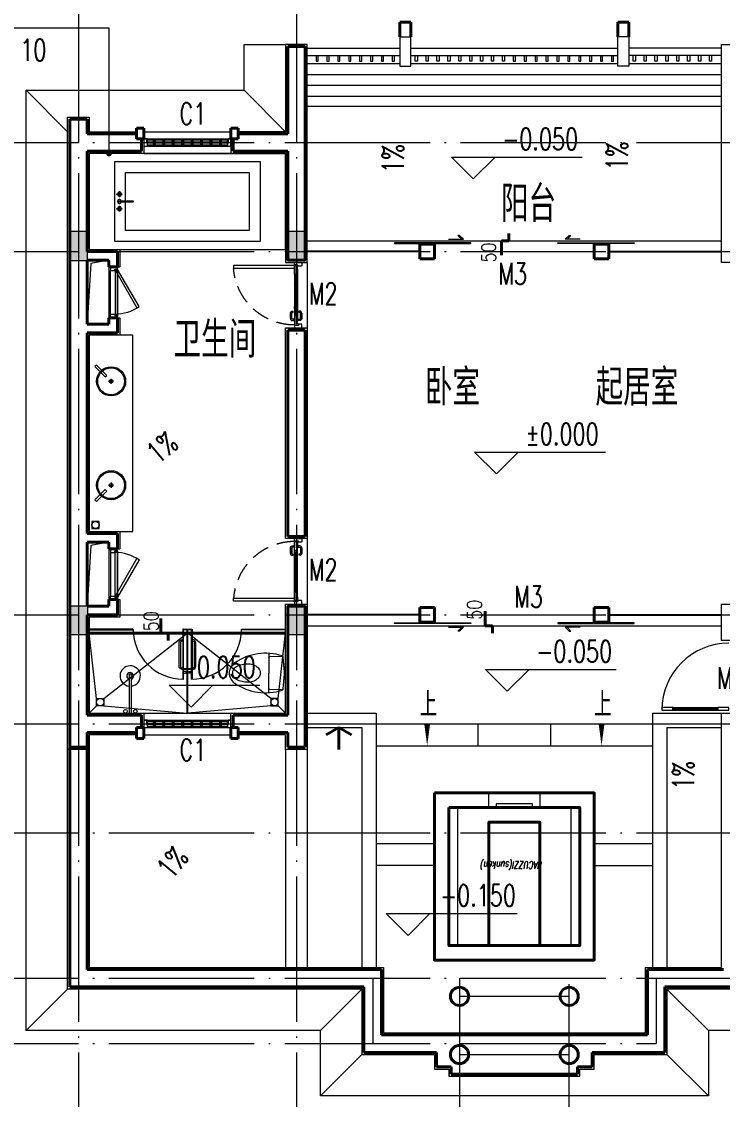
# Model space of a CAD drawing. Extents: x 577108 to 1042908, y 41950 to 81950.
# Drawn here: x 584276 to 593922, y 55958 to 70792 of the extents above; entities that cross this region are included whole.
import ezdxf
from ezdxf.enums import TextEntityAlignment as Align

# ---------------------------------------------------------------- set-up
doc = ezdxf.new("R2010")
doc.units = 0
doc.header["$LTSCALE"] = 1000
doc.header["$MEASUREMENT"] = 0
for name, pattern in [('DOTE', [2.42, 2, -0.2, 0.02, -0.2]), ('HIDDEN', [0.375, 0.25, -0.125]), ('HIDDEN2', [0.1875, 0.125, -0.0625])]:
    doc.linetypes.add(name, pattern=pattern)
doc.layers.get('0').update_dxf_attribs({"linetype": 'CONTINUOUS', "lineweight": 13})
for name, color, linetype, lineweight in [('Chinese name', 3, 'CONTINUOUS', 5), ('COLU', 2, 'CONTINUOUS', 5), ('DIM_ELEV', 3, 'CONTINUOUS', 15), ('DIM_LEAD', 3, 'CONTINUOUS', 15), ('DIM_SYMB', 3, 'CONTINUOUS', 15), ('DOTE', 1, 'DOTE', 0), ('fix', 6, 'CONTINUOUS', 15), ('hatch', 8, 'CONTINUOUS', 5), ('L2', 9, 'CONTINUOUS', 15), ('LM-S', 8, 'CONTINUOUS', 5), ('PM-fs', 8, 'CONTINUOUS', 0), ('PM-L', 7, 'CONTINUOUS', 15), ('PM-S', 8, 'CONTINUOUS', 5), ('PUB_TEXT', 7, 'CONTINUOUS', 20), ('STAIR', 6, 'CONTINUOUS', 15), ('TX', 7, 'CONTINUOUS', 5), ('wall', 2, 'CONTINUOUS', 40), ('WINDOW', 5, 'CONTINUOUS', 15), ('WINDOW_TEXT', 7, 'CONTINUOUS', 18), ('xr-Presidential plan$0$WALL', 3, 'CONTINUOUS', 5), ('洁具', 8, 'CONTINUOUS', 5), ('粉刷', 4, 'CONTINUOUS', 5)]:
    doc.layers.add(name, color=color, linetype=linetype, lineweight=lineweight)
doc.styles.add('_TCH_DIM', font='SIMPLEX', dxfattribs={"bigfont": 'GBCBIG'})
doc.styles.add('_TCH_WINDOW', font='SIMPLEX', dxfattribs={"bigfont": 'GBCBIG'})
doc.styles.add('HZ', font='romanc.shx', dxfattribs={"width": 0.7, "bigfont": 'hzdx.shx'})
doc.styles.add('ROMANS', font='txt.shx', dxfattribs={"height": 3, "bigfont": 'hzdx.shx'})

# ---------------------------------------------------------------- blocks, each defined once
blk = doc.blocks.new('WC1')
for p in [(0.209, 0.285), (0.209, -0.256)]:
    blk.add_line(p, (0.209, 0.015))
for points in [[(0.209, 0.229, 0.40761), (0.194, 0.244), (0.03, 0.248, 0.399254), (0.015, 0.234), (0, 0.03, 0.036986), (0, 0), (0.015, -0.204, 0.399254), (0.03, -0.218), (0.194, -0.214, 0.40761), (0.209, -0.199)], [(0.026, 0.251, -0.231311), (0.674, 0.157, -0.005869), (0.682, 0.153, -0.10788), (0.737, 0.086, -0.127721), (0.755, 0.015, -0.127721), (0.737, -0.056, -0.10788), (0.682, -0.123, -0.005869), (0.674, -0.127, -0.231311), (0.026, -0.222)]]:
    blk.add_lwpolyline(points, format="xyb")
blk.add_lwpolyline([(0.498, 0.142, 0.074853), (0.43, 0.132, 0.085369), (0.377, 0.105, 0.106187), (0.339, 0.061, 0.127721), (0.327, 0.015, 0.127721), (0.339, -0.032, 0.106187), (0.377, -0.075, 0.085369), (0.43, -0.102, 0.074853), (0.498, -0.112, 0.062958), (0.578, -0.102, 0.062679), (0.655, -0.075, 0.106187), (0.693, -0.032, 0.127721), (0.705, 0.015, 0.127721), (0.693, 0.061, 0.106187), (0.655, 0.105, 0.062679), (0.578, 0.132, 0.062958)], format="xyb", close=True)
for centre, start, end in [((0.03, 0.237), 107.2892, 175.7636), ((0.03, -0.207), 184.2364, 252.7108)]:
    blk.add_arc(centre, 0.015, start, end)
blk = doc.blocks.new('M2')
at = {"layer": 'WINDOW'}
for p, q in [((0, 805), (15, 845)), ((0, 845), (15, 805)), ((-43, 688), (-43, 670)), ((-25, 165), (-25, 735)), ((-25, 605), (-10, 635)), ((-25, 635), (-10, 605)), ((-7, 730), (-10, 705)), ((-7, 730), (-4, 730)), ((-4, 730), (-4, 735)), ((33, 688), (33, 670)), ((-25, 295), (-10, 265)), ((-25, 265), (-10, 295)), ((-7, 170), (-10, 195)), ((-7, 170), (-4, 170)), ((-4, 170), (-4, 165)), ((0, 190), (0, 80)), ((0, 40), (-25, 40)), ((0, 55), (15, 95)), ((0, 95), (15, 55))]:
    blk.add_line(p, q, dxfattribs=at)
for points in [[(70, 850), (30, 850), (30, 865), (-25, 865), (-25, 895), (-20, 895), (-20, 900), (70, 900), (70, 895), (75, 895), (75, 855), (70, 855), (70, 850)], [(-25, 735), (-25, 860), (10, 860), (10, 845), (0, 845), (0, 735), (-25, 735)], [(15, 240), (15, 805), (0, 805), (0, 240)], [(55, 773), (55, 696)], [(-57, 688), (-43, 688)], [(-57, 670), (-43, 670)], [(-10, 604), (-10, 705)], [(-10, 195), (-10, 604)], [(-4, 730), (-4, 586)], [(0, 735), (0, 563)], [(47, 688), (33, 688)], [(47, 670), (33, 670)], [(-4, 563), (-4, 170)], [(-10, 195), (-10, 240)], [(0, 240), (0, 95), (15, 95), (15, 240)], [(0, 40), (0, 42), (-30, 42)], [(0, 35), (0, 32), (-30, 32)], [(75, 0), (75, 0), (75, 45), (70, 45), (70, 50), (20, 50), (20, 35), (-25, 35), (-25, 5), (-20, 5), (-20, 0), (75, 0)]]:
    blk.add_lwpolyline(points, dxfattribs=at)
for points in [[(-83, 696), (-83, 773, -0.414214), (-57, 799), (-43, 799)], [(-83, 773), (-83, 696, 0.414214), (-57, 670), (-43, 670)], [(-58, 799), (-58, 799), (-33, 799), (-33, 781), (-57, 781, 0.414214), (-65, 773), (-65, 696, 0.414214), (-57, 688), (-43, 688), (-43, 688)], [(48, 799), (48, 799), (23, 799), (23, 781), (47, 781, -0.414214), (55, 773), (55, 696, -0.414214), (47, 688), (33, 688), (33, 688)], [(73, 696), (73, 773, 0.414214), (47, 799), (33, 799)], [(73, 773), (73, 696, -0.414214), (47, 670), (33, 670)]]:
    blk.add_lwpolyline(points, format="xyb", dxfattribs=at)
for points in [[(-25, 805), (-25, 775), (-27, 775, -0.414214), (-32, 780), (-32, 800, -0.414214), (-27, 805)], [(15, 805), (15, 775), (18, 775, 0.414214), (23, 780), (23, 800, 0.414214), (18, 805)]]:
    blk.add_lwpolyline(points, format="xyb", close=True, dxfattribs=at)
for points in [[(15, 845), (15, 805), (0, 805), (0, 845)], [(-25, 635), (-25, 605), (-10, 605), (-10, 635)], [(-25, 265), (-25, 295), (-10, 295), (-10, 265)], [(-25, 40), (-25, 165), (0, 165), (0, 40)], [(0, 40), (0, 80), (0, 80), (0, 165), (-25, 165), (-25, 40)], [(15, 95), (15, 55), (0, 55), (0, 95)]]:
    blk.add_lwpolyline(points, close=True, dxfattribs=at)
at = {"layer": 'WINDOW', "linetype": 'HIDDEN2', "ltscale": 100}
blk.add_lwpolyline([(-25, 40), (-865, 40), (-865, 80), (-25, 80)], close=True, dxfattribs=at)
at = {"layer": 'WINDOW'}
blk.add_circle((-30, 37), 5, dxfattribs=at)
at = {"layer": 'WINDOW', "linetype": 'HIDDEN'}
blk.add_arc((-23, 16), 844, 90.1233, 175.5272, dxfattribs=at)

msp = doc.modelspace()

# ---------------------------------------------------------------- hatches: boundary and pattern name
at = {"layer": 'hatch'}
for points in [[(584933.4301, 67501.3111), (585183.4301, 67501.3111), (585183.4301, 67901.3111), (584933.4301, 67901.3111)], [(587933.4301, 67501.3111), (588183.4301, 67501.3111), (588183.4301, 67901.3111), (587933.4301, 67901.3111)], [(584933.4301, 62751.3111), (585183.4301, 62751.3111), (585183.4301, 62351.3111), (584933.4301, 62351.3111)], [(587933.4301, 62751.3111), (588183.4301, 62751.3111), (588183.4301, 62351.3111), (587933.4301, 62351.3111)]]:
    msp.add_hatch(color=256, dxfattribs=at).paths.add_polyline_path(points)

# ---------------------------------------------------------------- linework, layer by layer
for p, q in [((585478.4301, 67416.3111), (585478.4301, 66716.3111)), ((585478.4301, 63536.3111), (585478.4301, 62836.3111)), ((588208.4301, 62476.3111), (593908.4301, 62476.3111)), ((588208.4301, 61276.3111), (589158.4301, 61276.3111)), ((589158.4301, 61276.3111), (589158.4301, 57776.3111)), ((592958.4301, 61276.3111), (593908.4301, 61276.3111)), ((592958.4301, 61276.3111), (592958.4301, 57776.3111)), ((588208.4301, 61076.3111), (588958.4301, 61076.3111)), ((588958.4301, 61076.3111), (588958.4301, 57776.3111)), ((593158.4301, 61076.3111), (593158.4301, 57776.3111)), ((593158.4301, 61076.3111), (593908.4301, 61076.3111)), ((587908.4301, 60776.3111), (587908.4301, 57776.3111)), ((588208.4301, 60776.3111), (588208.4301, 57776.3111))]:
    msp.add_line(p, q)
for points in [[(588208.4301, 69626.3111), (593908.4301, 69626.3111)], [(585478.4301, 67506.3111), (585230.9165, 67460.955), (585178.4301, 66626.3111)], [(585478.4301, 63626.3111), (585230.9165, 63580.955), (585178.4301, 62746.3111)]]:
    msp.add_lwpolyline(points)
at = {"layer": 'Chinese name', "color": 1}
for p, q in [((590278.4301, 58076.3111), (590278.4301, 59976.3111)), ((590278.4301, 58076.3111), (590278.4301, 59976.3111)), ((591838.4301, 58076.3111), (591838.4301, 59976.3111)), ((591838.4301, 58076.3111), (591838.4301, 59976.3111))]:
    msp.add_line(p, q, dxfattribs=at)
at = {"layer": 'COLU'}
for points in [[(584933.4301, 67501.3111), (585183.4301, 67501.3111), (585183.4301, 67901.3111), (584933.4301, 67901.3111)], [(587933.4301, 67501.3111), (588183.4301, 67501.3111), (588183.4301, 67901.3111), (587933.4301, 67901.3111)], [(584933.4301, 62751.3111), (585183.4301, 62751.3111), (585183.4301, 62351.3111), (584933.4301, 62351.3111)], [(587933.4301, 62751.3111), (588183.4301, 62751.3111), (588183.4301, 62351.3111), (587933.4301, 62351.3111)]]:
    msp.add_lwpolyline(points, close=True, dxfattribs=at)
at = {"layer": 'DIM_ELEV'}
for p, q in [((590492.2535, 68625.3435), (590192.2535, 68925.3435)), ((590192.2535, 68925.3435), (591992.2535, 68925.3435)), ((590492.2535, 68625.3435), (590792.2535, 68925.3435)), ((590810.9073, 64565.6934), (590510.9073, 64865.6934)), ((590510.9073, 64865.6934), (592310.9073, 64865.6934)), ((590810.9073, 64565.6934), (591110.9073, 64865.6934)), ((590960.7227, 61575.036), (590660.7227, 61875.036)), ((590660.7227, 61875.036), (592460.7227, 61875.036)), ((590960.7227, 61575.036), (591260.7227, 61875.036)), ((586609.1645, 61357.9266), (586309.1645, 61657.9266)), ((586309.1645, 61657.9266), (587555.1125, 61657.9266)), ((586609.1645, 61357.9266), (586909.1645, 61657.9266)), ((589596.1005, 58216.6883), (589296.1005, 58516.6883)), ((589296.1005, 58516.6883), (591096.1005, 58516.6883)), ((589596.1005, 58216.6883), (589896.1005, 58516.6883))]:
    msp.add_line(p, q, dxfattribs=at)
at = {"layer": 'DIM_LEAD'}
for p, q in [((585479.9349, 70702.3944), (583520.017, 70702.3944)), ((585479.9349, 68976.3111), (585479.9349, 70702.3944))]:
    msp.add_line(p, q, dxfattribs=at)
at = {"layer": 'DIM_LEAD', "const_width": 40}
msp.add_lwpolyline([(585479.9349, 68956.3111, 1), (585479.9349, 68996.3111, 1)], format="xyb", close=True, dxfattribs=at)
at = {"layer": 'DIM_SYMB'}
for points in [[(592721.4302, 68445.0149, 0, 0, 0), (592721.4302, 69084.9757, 80, 0, 0), (592721.4302, 69384.9757, 0, 0, 0)], [(589637.4632, 68382.8408, 0, 0, 0), (589637.4632, 69069.9061, 80, 0, 0), (589637.4632, 69369.9061, 0, 0, 0)], [(586765.7661, 65072.0625, 0, 0, 0), (586162.0944, 64567.3141, 80, 0, 0), (585931.9449, 64374.8791, 0, 0, 0)], [(589858.4301, 61126.3111, 0, 0, 0), (589858.4301, 61126.3111, 80, 0, 0), (589858.4301, 60826.3111, 0, 0, 0)], [(592258.4301, 61126.3111, 0, 0, 0), (592258.4301, 61126.3111, 80, 0, 0), (592258.4301, 60826.3111, 0, 0, 0)], [(593633.2779, 60800.5839, 0, 0, 0), (593633.2779, 60277.5341, 80, 0, 0), (593633.2779, 59977.5341, 0, 0, 0)], [(586847.9507, 59428.5334, 0, 0, 0), (586397.7535, 58881.5259, 80, 0, 0), (586207.1119, 58649.8888, 0, 0, 0)]]:
    msp.add_lwpolyline(points, format="xyseb", dxfattribs=at)
at = {"layer": 'DOTE'}
for p, q in [((585058.4301, 71126.3111), (585058.4301, 53126.3111)), ((588058.4301, 71126.3111), (588058.4301, 53126.3111)), ((583058.4301, 69126.3111), (620558.4301, 69126.3111)), ((583058.4301, 67626.3111), (620558.4301, 67626.3111)), ((583058.4301, 62626.3111), (620558.4301, 62626.3111)), ((583058.4301, 61126.3111), (620558.4301, 61126.3111)), ((583058.4301, 59626.3111), (620558.4301, 59626.3111)), ((583058.4301, 57626.3111), (594058.4301, 57626.3111)), ((589108.4301, 57626.3111), (589108.4301, 56726.3111)), ((590303.4301, 57626.3111), (590303.4301, 53126.3111)), ((591813.4301, 53126.3111), (591813.4301, 57626.3111)), ((593008.4301, 57626.3111), (593008.4301, 56726.3111)), ((591813.4301, 57376.3111), (590303.4301, 57376.3111)), ((583058.4301, 56726.3111), (593008.4301, 56726.3111)), ((590303.4301, 56576.3111), (591813.4301, 56576.3111))]:
    msp.add_line(p, q, dxfattribs=at)
at = {"layer": 'fix'}
for p, q in [((585508.4301, 65806.3111), (585508.4301, 65876.3111)), ((585473.4301, 65841.3111), (585543.4301, 65841.3111)), ((585473.4301, 64411.3111), (585543.4301, 64411.3111)), ((585508.4301, 64446.3111), (585508.4301, 64376.3111)), ((585808.4301, 62426.3111), (585208.4301, 62426.3111)), ((585308.4301, 61476.3111), (585208.4301, 62376.3111)), ((585408.4301, 61476.3111), (586553.4301, 62376.3111)), ((586498.4301, 62431.3111), (586498.4301, 61741.3111)), ((586608.4301, 62426.3111), (586508.4301, 62426.3111)), ((586553.4301, 61276.3111), (586553.4301, 62421.3111)), ((586558.4301, 61276.3111), (586558.4301, 62421.3111)), ((586563.4301, 61276.3111), (586563.4301, 62421.3111)), ((587708.4301, 61476.3111), (586563.4301, 62376.3111)), ((586618.4301, 62431.3111), (586618.4301, 61741.3111)), ((587308.4301, 62426.3111), (587908.4301, 62426.3111)), ((587808.4301, 61476.3111), (587908.4301, 62376.3111)), ((585788.4301, 61811.0665), (585758.4301, 61811.0665)), ((585758.4301, 61811.0665), (585758.4301, 61276.3111)), ((585788.4301, 61276.3111), (585788.4301, 61811.0665)), ((585308.4301, 61376.3111), (585208.4301, 61276.3111)), ((585408.4301, 61376.3111), (586553.4301, 61276.3111)), ((587708.4301, 61376.3111), (586563.4301, 61276.3111)), ((587808.4301, 61376.3111), (587908.4301, 61276.3111))]:
    msp.add_line(p, q, dxfattribs=at)
for points in [[(585208.4301, 67656.3111), (587908.4301, 67656.3111), (587908.4301, 68976.3111), (585208.4301, 68976.3111)], [(585558.4301, 68866.3111), (587558.4301, 68866.3111), (587558.4301, 67766.3111), (585558.4301, 67766.3111)], [(585708.4301, 68716.3111), (587408.4301, 68716.3111), (587408.4301, 67916.3111), (585708.4301, 67916.3111)], [(585618.2449, 68451.126), (585628.2449, 68451.126), (585628.2449, 68421.126), (585658.2449, 68421.126), (585658.2449, 68411.126), (585628.2449, 68411.126), (585628.2449, 68381.126), (585618.2449, 68381.126), (585618.2449, 68411.126), (585588.2449, 68411.126), (585588.2449, 68421.126), (585618.2449, 68421.126)], [(585618.2449, 68251.126), (585628.2449, 68251.126), (585628.2449, 68221.126), (585658.2449, 68221.126), (585658.2449, 68211.126), (585628.2449, 68211.126), (585628.2449, 68181.126), (585618.2449, 68181.126), (585618.2449, 68211.126), (585588.2449, 68211.126), (585588.2449, 68221.126), (585618.2449, 68221.126)], [(585285.6914, 66042.8366), (585427.1128, 65901.4152), (585448.326, 65922.6284), (585306.9046, 66064.0498)], [(585285.6914, 64209.7857), (585427.1128, 64351.2071), (585448.326, 64329.9939), (585306.9046, 64188.5725)], [(585243.3339, 63913.2396), (585243.3339, 63813.2396), (585343.3339, 63813.2396), (585343.3339, 63913.2396)], [(585208.4301, 62421.3111), (585808.4301, 62421.3111), (585808.4301, 62431.3111), (585208.4301, 62431.3111)], [(586503.4301, 62431.3111), (586493.4301, 62431.3111), (586493.4301, 61741.3111), (586503.4301, 61741.3111)], [(586508.4301, 62431.3111), (586608.4301, 62431.3111), (586608.4301, 62421.3111), (586508.4301, 62421.3111)], [(586613.4301, 62431.3111), (586623.4301, 62431.3111), (586623.4301, 61741.3111), (586613.4301, 61741.3111)], [(585308.4301, 61376.3111), (585308.4301, 61476.3111), (585408.4301, 61476.3111), (585408.4301, 61376.3111)], [(587808.4301, 61376.3111), (587808.4301, 61476.3111), (587708.4301, 61476.3111), (587708.4301, 61376.3111)]]:
    msp.add_lwpolyline(points, close=True, dxfattribs=at)
for points in [[(585623.4301, 68326.3111), (585803.4301, 68326.3111, -0.4142135624), (585813.4301, 68316.3111), (585813.4301, 68316.3111, -0.4142135624), (585803.4301, 68306.3111), (585623.4301, 68306.3111, -0.4142135624), (585613.4301, 68316.3111), (585613.4301, 68316.3111, -0.4142135624)], [(586493.4301, 62266.3111), (586488.4301, 62266.3111, 0.4142135624), (586463.4301, 62241.3111), (586463.4301, 61921.3111, 0.4142135624), (586488.4301, 61896.3111), (586493.4301, 61896.3111), (586493.4301, 61876.3111), (586488.4301, 61876.3111, -0.4142135624), (586443.4301, 61921.3111), (586443.4301, 62241.3111, -0.4142135624), (586488.4301, 62286.3111), (586493.4301, 62286.3111)], [(586623.4301, 62266.3111), (586628.4301, 62266.3111, -0.4142135624), (586653.4301, 62241.3111), (586653.4301, 61921.3111, -0.4142135624), (586628.4301, 61896.3111), (586623.4301, 61896.3111), (586623.4301, 61876.3111), (586628.4301, 61876.3111, 0.4142135624), (586673.4301, 61921.3111), (586673.4301, 62241.3111, 0.4142135624), (586628.4301, 62286.3111), (586623.4301, 62286.3111)]]:
    msp.add_lwpolyline(points, format="xyb", close=True, dxfattribs=at)
for points in [[(585208.4301, 63776.3111), (585808.4301, 63776.3111), (585808.4301, 66476.3111), (585208.4301, 66476.3111)], [(587908.4301, 62421.3111), (587308.4301, 62421.3111), (587308.4301, 62431.3111), (587908.4301, 62431.3111)]]:
    msp.add_lwpolyline(points, dxfattribs=at)
for points in [[(586503.4301, 61826.3111), (586533.4301, 61826.3111, 1), (586533.4301, 61846.3111), (586503.4301, 61846.3111)], [(586613.4301, 61826.3111), (586583.4301, 61826.3111, -1), (586583.4301, 61846.3111), (586613.4301, 61846.3111)]]:
    msp.add_lwpolyline(points, format="xyb", dxfattribs=at)
for centre, radius in [((585508.4301, 65841.3111), 200), ((585508.4301, 65841.3111), 185), ((585508.4301, 65841.3111), 25), ((585508.4301, 64411.3111), 200), ((585508.4301, 64411.3111), 185), ((585508.4301, 64411.3111), 25), ((585293.3339, 63863.2396), 50), ((585358.4301, 61426.3111), 50), ((587758.4301, 61426.3111), 50), ((585704.8607, 61301.3111), 25), ((585841.9994, 61301.3111), 25)]:
    msp.add_circle(centre, radius, dxfattribs=at)
for centre, radius, start, end in [((585623.4301, 68416.3111), 27.5, 100.86819964, 169.91633967), ((585623.4301, 68416.3111), 27.5, 190.86819964, 259.13180036), ((585623.4301, 68416.3111), 12.5, 114.50740812, 157.34451928), ((585623.4301, 68416.3111), 12.5, 204.50740812, 245.49259188), ((585623.4301, 68416.3111), 27.5, 10.08366033, 79.91633966), ((585623.4301, 68416.3111), 12.5, 22.65548072, 67.34451928), ((585623.4301, 68416.3111), 27.5, 280.08366034, 349.13180036), ((585623.4301, 68416.3111), 12.5, 292.65548072, 335.49259188), ((585623.4301, 68316.3111), 27.5, 21.32368626, 338.67631374), ((585623.4301, 68216.3111), 27.5, 100.86819964, 169.91633967), ((585623.4301, 68216.3111), 27.5, 10.08366033, 79.91633966), ((585623.4301, 68216.3111), 27.5, 190.86819964, 259.13180036), ((585623.4301, 68216.3111), 12.5, 114.50740812, 157.34451928), ((585623.4301, 68216.3111), 12.5, 204.50740812, 245.49259188), ((585623.4301, 68216.3111), 12.5, 22.65548072, 67.34451928), ((585623.4301, 68216.3111), 27.5, 280.08366034, 349.13180036), ((585623.4301, 68216.3111), 12.5, 292.65548072, 335.49259188), ((586498.4301, 62426.3111), 685, 180, 270), ((586618.4301, 62426.3111), 685, 270, 0), ((585771.4147, 61786.0665), 140, 276.98090599, 264.67833171), ((585771.0696, 61786.2325), 45.6957, 292.32842415, 253.94247119)]:
    msp.add_arc(centre, radius, start, end, dxfattribs=at)
at = {"layer": 'L2'}
for points in [[(589958.4301, 60176.3111), (589958.4301, 57876.3111), (592158.4301, 57876.3111), (592158.4301, 60176.3111), (589958.4301, 60176.3111)], [(591408.4301, 60176.3111), (591408.4301, 59976.3111), (590708.4301, 59976.3111), (590708.4301, 60176.3111)], [(591308.4301, 59976.3111), (591308.4301, 60026.3111), (590808.4301, 60026.3111), (590808.4301, 59976.3111)]]:
    msp.add_lwpolyline(points, dxfattribs=at)
msp.add_lwpolyline([(590158.4301, 59976.3111), (590158.4301, 58076.3111), (591958.4301, 58076.3111), (591958.4301, 59976.3111)], close=True, dxfattribs=at)
at = {"layer": 'LM-S'}
for p, q in [((588208.4301, 67476.3111), (588208.4301, 66576.3111)), ((588208.4301, 63676.3111), (588208.4301, 62776.3111))]:
    msp.add_line(p, q, dxfattribs=at)
at = {"layer": 'PM-fs'}
for p, q in [((588208.4301, 70476.3111), (587908.4301, 70476.3111)), ((587908.4301, 70476.3111), (587908.4301, 69276.3111)), ((588208.4301, 67476.3111), (588208.4301, 70476.3111)), ((593908.4301, 67476.3111), (593908.4301, 70476.3111)), ((593908.4301, 70476.3111), (594208.4301, 70476.3111)), ((584908.4301, 60776.3111), (584908.4301, 69476.3111)), ((584908.4301, 69476.3111), (585208.4301, 69476.3111)), ((585208.4301, 69476.3111), (585208.4301, 69276.3111)), ((585208.4301, 69276.3111), (585858.4301, 69276.3111)), ((587908.4301, 69276.3111), (587258.4301, 69276.3111)), ((585958.4301, 69176.3111), (585958.4301, 68976.3111)), ((587158.4301, 69176.3111), (587158.4301, 68976.3111)), ((585958.4301, 68976.3111), (585208.4301, 68976.3111)), ((585208.4301, 68976.3111), (585208.4301, 67656.3111)), ((587158.4301, 68976.3111), (587908.4301, 68976.3111)), ((587908.4301, 68976.3111), (587908.4301, 67476.3111)), ((585208.4301, 67656.3111), (585628.4301, 67656.3111)), ((585628.4301, 67656.3111), (585628.4301, 67416.3111)), ((585598.4301, 67416.3111), (585628.4301, 67416.3111)), ((587908.4301, 67476.3111), (588208.4301, 67476.3111)), ((595158.4301, 67476.3111), (593908.4301, 67476.3111)), ((585598.4301, 66716.3111), (585628.4301, 66716.3111)), ((585628.4301, 66716.3111), (585628.4301, 66476.3111)), ((585628.4301, 66476.3111), (585208.4301, 66476.3111)), ((585208.4301, 66476.3111), (585208.4301, 63776.3111)), ((585208.4301, 63776.3111), (585628.4301, 63776.3111)), ((585628.4301, 63776.3111), (585628.4301, 63536.3111)), ((585598.4301, 63536.3111), (585628.4301, 63536.3111)), ((585598.4301, 62836.3111), (585628.4301, 62836.3111)), ((585628.4301, 62836.3111), (585628.4301, 62596.3111)), ((587908.4301, 61276.3111), (587908.4301, 62776.3111)), ((587908.4301, 62776.3111), (588208.4301, 62776.3111)), ((588208.4301, 62776.3111), (588208.4301, 60776.3111)), ((593908.4301, 62276.3111), (593908.4301, 62776.3111)), ((593908.4301, 62776.3111), (595158.4301, 62776.3111)), ((585628.4301, 62596.3111), (585208.4301, 62596.3111)), ((585208.4301, 62596.3111), (585208.4301, 61276.3111)), ((594208.4301, 62276.3111), (593908.4301, 62276.3111)), ((585208.4301, 61276.3111), (585958.4301, 61276.3111)), ((585958.4301, 61276.3111), (585958.4301, 61076.3111)), ((587158.4301, 61076.3111), (587158.4301, 61276.3111)), ((587158.4301, 61276.3111), (587908.4301, 61276.3111)), ((593908.4301, 57776.3111), (593908.4301, 61276.3111)), ((593908.4301, 61276.3111), (594208.4301, 61276.3111)), ((585858.4301, 60976.3111), (585208.4301, 60976.3111)), ((585208.4301, 60976.3111), (585208.4301, 60776.3111)), ((587908.4301, 60976.3111), (587258.4301, 60976.3111)), ((587908.4301, 60776.3111), (587908.4301, 60976.3111)), ((584908.4301, 57476.3111), (584908.4301, 60776.3111)), ((585208.4301, 60776.3111), (584908.4301, 60776.3111)), ((585208.4301, 60776.3111), (585208.4301, 57776.3111)), ((588208.4301, 60776.3111), (587908.4301, 60776.3111)), ((585208.4301, 57776.3111), (589258.4301, 57776.3111)), ((589258.4301, 57776.3111), (589258.4301, 56876.3111)), ((592858.4301, 57776.3111), (593908.4301, 57776.3111)), ((592858.4301, 57776.3111), (592858.4301, 56876.3111)), ((588958.4301, 57476.3111), (584908.4301, 57476.3111)), ((588958.4301, 57476.3111), (588958.4301, 56576.3111)), ((594208.4301, 57476.3111), (593158.4301, 57476.3111)), ((593158.4301, 57476.3111), (593158.4301, 56576.3111)), ((589258.4301, 56876.3111), (592858.4301, 56876.3111)), ((588958.4301, 56576.3111), (589958.4301, 56576.3111)), ((589958.4301, 56576.3111), (589958.4301, 56376.3111)), ((592158.4301, 56576.3111), (593158.4301, 56576.3111)), ((592158.4301, 56376.3111), (592158.4301, 56576.3111)), ((589958.4301, 56376.3111), (590158.4301, 56376.3111)), ((590158.4301, 56376.3111), (590158.4301, 56276.3111)), ((591958.4301, 56276.3111), (591958.4301, 56376.3111)), ((591958.4301, 56376.3111), (592158.4301, 56376.3111)), ((590158.4301, 56276.3111), (591958.4301, 56276.3111))]:
    msp.add_line(p, q, dxfattribs=at)
at = {"layer": 'PM-L'}
for p, q in [((589483.4301, 70581.3111), (589633.4301, 70581.3111)), ((592633.4301, 70581.3111), (592483.4301, 70581.3111))]:
    msp.add_line(p, q, dxfattribs=at)
for points in [[(589483.4301, 70581.3111), (589483.4301, 70176.3111), (589633.4301, 70176.3111), (589633.4301, 70581.3111)], [(592633.4301, 70581.3111), (592633.4301, 70176.3111), (592483.4301, 70176.3111), (592483.4301, 70581.3111)], [(588208.4301, 70426.3111), (589483.4301, 70426.3111)], [(588208.4301, 70326.3111), (589483.4301, 70326.3111)], [(588328.4301, 70326.3111), (588328.4301, 70246.3111), (588358.4301, 70246.3111), (588358.4301, 70326.3111)], [(588478.4301, 70326.3111), (588478.4301, 70246.3111), (588508.4301, 70246.3111), (588508.4301, 70326.3111)], [(588628.4301, 70326.3111), (588628.4301, 70246.3111), (588658.4301, 70246.3111), (588658.4301, 70326.3111)], [(588778.4301, 70326.3111), (588778.4301, 70246.3111), (588808.4301, 70246.3111), (588808.4301, 70326.3111)], [(588928.4301, 70326.3111), (588928.4301, 70246.3111), (588958.4301, 70246.3111), (588958.4301, 70326.3111)], [(589078.4301, 70326.3111), (589078.4301, 70246.3111), (589108.4301, 70246.3111), (589108.4301, 70326.3111)], [(589228.4301, 70326.3111), (589228.4301, 70246.3111), (589258.4301, 70246.3111), (589258.4301, 70326.3111)], [(589378.4301, 70326.3111), (589378.4301, 70246.3111), (589408.4301, 70246.3111), (589408.4301, 70326.3111)], [(589633.4301, 70426.3111), (592483.4301, 70426.3111)], [(589633.4301, 70326.3111), (592483.4301, 70326.3111)], [(589723.4301, 70326.3111), (589723.4301, 70246.3111), (589693.4301, 70246.3111), (589693.4301, 70326.3111)], [(589873.4301, 70326.3111), (589873.4301, 70246.3111), (589843.4301, 70246.3111), (589843.4301, 70326.3111)], [(590023.4301, 70326.3111), (590023.4301, 70246.3111), (589993.4301, 70246.3111), (589993.4301, 70326.3111)], [(590173.4301, 70326.3111), (590173.4301, 70246.3111), (590143.4301, 70246.3111), (590143.4301, 70326.3111)], [(590323.4301, 70326.3111), (590323.4301, 70246.3111), (590293.4301, 70246.3111), (590293.4301, 70326.3111)], [(590473.4301, 70326.3111), (590473.4301, 70246.3111), (590443.4301, 70246.3111), (590443.4301, 70326.3111)], [(590623.4301, 70326.3111), (590623.4301, 70246.3111), (590593.4301, 70246.3111), (590593.4301, 70326.3111)], [(590773.4301, 70326.3111), (590773.4301, 70246.3111), (590743.4301, 70246.3111), (590743.4301, 70326.3111)], [(590923.4301, 70326.3111), (590923.4301, 70246.3111), (590893.4301, 70246.3111), (590893.4301, 70326.3111)], [(591043.4301, 70326.3111), (591043.4301, 70246.3111), (591073.4301, 70246.3111), (591073.4301, 70326.3111)], [(591193.4301, 70326.3111), (591193.4301, 70246.3111), (591223.4301, 70246.3111), (591223.4301, 70326.3111)], [(591343.4301, 70326.3111), (591343.4301, 70246.3111), (591373.4301, 70246.3111), (591373.4301, 70326.3111)], [(591493.4301, 70326.3111), (591493.4301, 70246.3111), (591523.4301, 70246.3111), (591523.4301, 70326.3111)], [(591643.4301, 70326.3111), (591643.4301, 70246.3111), (591673.4301, 70246.3111), (591673.4301, 70326.3111)], [(591793.4301, 70326.3111), (591793.4301, 70246.3111), (591823.4301, 70246.3111), (591823.4301, 70326.3111)], [(591943.4301, 70326.3111), (591943.4301, 70246.3111), (591973.4301, 70246.3111), (591973.4301, 70326.3111)], [(592093.4301, 70326.3111), (592093.4301, 70246.3111), (592123.4301, 70246.3111), (592123.4301, 70326.3111)], [(592243.4301, 70326.3111), (592243.4301, 70246.3111), (592273.4301, 70246.3111), (592273.4301, 70326.3111)], [(592393.4301, 70326.3111), (592393.4301, 70246.3111), (592423.4301, 70246.3111), (592423.4301, 70326.3111)], [(593908.4301, 70426.3111), (592633.4301, 70426.3111)], [(593908.4301, 70326.3111), (592633.4301, 70326.3111)], [(592723.4301, 70326.3111), (592723.4301, 70246.3111), (592693.4301, 70246.3111), (592693.4301, 70326.3111)], [(592873.4301, 70326.3111), (592873.4301, 70246.3111), (592843.4301, 70246.3111), (592843.4301, 70326.3111)], [(593023.4301, 70326.3111), (593023.4301, 70246.3111), (592993.4301, 70246.3111), (592993.4301, 70326.3111)], [(593173.4301, 70326.3111), (593173.4301, 70246.3111), (593143.4301, 70246.3111), (593143.4301, 70326.3111)], [(593323.4301, 70326.3111), (593323.4301, 70246.3111), (593293.4301, 70246.3111), (593293.4301, 70326.3111)], [(593473.4301, 70326.3111), (593473.4301, 70246.3111), (593443.4301, 70246.3111), (593443.4301, 70326.3111)], [(593623.4301, 70326.3111), (593623.4301, 70246.3111), (593593.4301, 70246.3111), (593593.4301, 70326.3111)], [(593773.4301, 70326.3111), (593773.4301, 70246.3111), (593743.4301, 70246.3111), (593743.4301, 70326.3111)]]:
    msp.add_lwpolyline(points, dxfattribs=at)
at = {"layer": 'PM-S'}
for p, q in [((588208.4301, 70215.4611), (589483.4301, 70215.4611)), ((589633.4301, 70215.4611), (592483.4301, 70215.4611)), ((592633.4301, 70215.4611), (593908.4301, 70215.4611)), ((588208.4301, 70065.4611), (593908.4301, 70065.4611)), ((588208.4301, 69915.4611), (593908.4301, 69915.4611)), ((588208.4301, 69765.4611), (593908.4301, 69765.4611))]:
    msp.add_line(p, q, dxfattribs=at)
at = {"layer": 'STAIR'}
for p, q in [((589958.4301, 59176.3111), (589158.4301, 59176.3111)), ((592158.4301, 59176.3111), (592958.4301, 59176.3111))]:
    msp.add_line(p, q, dxfattribs=at)
for points in [[(589958.4301, 59476.3111), (589158.4301, 59476.3111)], [(592958.4301, 59476.3111), (592158.4301, 59476.3111)]]:
    msp.add_lwpolyline(points, dxfattribs=at)
at = {"layer": 'wall'}
for p, q in [((589633.4301, 70781.3111), (589483.4301, 70781.3111)), ((589483.4301, 70781.3111), (589483.4301, 70581.3111)), ((589633.4301, 70581.3111), (589633.4301, 70781.3111)), ((592483.4301, 70581.3111), (592483.4301, 70781.3111)), ((592483.4301, 70781.3111), (592633.4301, 70781.3111)), ((592633.4301, 70781.3111), (592633.4301, 70581.3111)), ((588178.4301, 70446.3111), (587938.4301, 70446.3111)), ((587938.4301, 70446.3111), (587938.4301, 69246.3111)), ((588178.4301, 67506.3111), (588178.4301, 70446.3111)), ((584938.4301, 60806.3111), (584938.4301, 69446.3111)), ((584938.4301, 69446.3111), (585178.4301, 69446.3111)), ((585178.4301, 69446.3111), (585178.4301, 69246.3111)), ((585958.4301, 69326.3111), (585858.4301, 69326.3111)), ((585858.4301, 69326.3111), (585858.4301, 69176.3111)), ((585958.4301, 69176.3111), (585958.4301, 69326.3111)), ((587158.4301, 69176.3111), (587158.4301, 69326.3111)), ((587158.4301, 69326.3111), (587258.4301, 69326.3111)), ((587258.4301, 69326.3111), (587258.4301, 69176.3111)), ((585178.4301, 69246.3111), (585858.4301, 69246.3111)), ((585858.4301, 69176.3111), (585958.4301, 69176.3111)), ((585928.4301, 69176.3111), (585928.4301, 69006.3111)), ((587258.4301, 69176.3111), (587158.4301, 69176.3111)), ((587188.4301, 69176.3111), (587188.4301, 69006.3111)), ((587938.4301, 69246.3111), (587258.4301, 69246.3111)), ((585928.4301, 69006.3111), (585178.4301, 69006.3111)), ((585178.4301, 69006.3111), (585178.4301, 67626.3111)), ((587188.4301, 69006.3111), (587938.4301, 69006.3111)), ((587938.4301, 69006.3111), (587938.4301, 67506.3111)), ((585178.4301, 67626.3111), (585598.4301, 67626.3111)), ((585178.4301, 66626.3111), (585178.4301, 67506.3111)), ((585178.4301, 67506.3111), (585478.4301, 67506.3111)), ((585478.4301, 67506.3111), (585478.4301, 67416.3111)), ((585598.4301, 67626.3111), (585598.4301, 67416.3111)), ((587938.4301, 67506.3111), (588178.4301, 67506.3111)), ((585598.4301, 67416.3111), (585478.4301, 67416.3111)), ((585478.4301, 66626.3111), (585178.4301, 66626.3111)), ((585598.4301, 66716.3111), (585478.4301, 66716.3111)), ((585478.4301, 66716.3111), (585478.4301, 66626.3111)), ((585598.4301, 66716.3111), (585598.4301, 66506.3111)), ((585598.4301, 66506.3111), (585178.4301, 66506.3111)), ((585178.4301, 66506.3111), (585178.4301, 63746.3111)), ((587938.4301, 66546.3111), (588178.4301, 66546.3111)), ((587938.4301, 63706.3111), (587938.4301, 66546.3111)), ((587938.4301, 66546.3111), (587938.4301, 66546.3111)), ((588178.4301, 66546.3111), (588178.4301, 63706.3111)), ((585178.4301, 63746.3111), (585598.4301, 63746.3111)), ((585598.4301, 63746.3111), (585598.4301, 63536.3111)), ((588178.4301, 63706.3111), (587938.4301, 63706.3111)), ((585478.4301, 63626.3111), (585178.4301, 63626.3111)), ((585178.4301, 63626.3111), (585178.4301, 62746.3111)), ((585478.4301, 63536.3111), (585478.4301, 63626.3111)), ((585598.4301, 63536.3111), (585478.4301, 63536.3111)), ((585178.4301, 62746.3111), (585478.4301, 62746.3111)), ((585598.4301, 62836.3111), (585478.4301, 62836.3111)), ((585478.4301, 62746.3111), (585478.4301, 62836.3111)), ((585598.4301, 62836.3111), (585598.4301, 62626.3111)), ((588178.4301, 62746.3111), (587938.4301, 62746.3111)), ((587938.4301, 62746.3111), (587938.4301, 61246.3111)), ((588178.4301, 60806.3111), (588178.4301, 62746.3111)), ((585598.4301, 62626.3111), (585178.4301, 62626.3111)), ((585178.4301, 62626.3111), (585178.4301, 61246.3111)), ((585178.4301, 61246.3111), (585928.4301, 61246.3111)), ((585928.4301, 61246.3111), (585928.4301, 61076.3111)), ((587938.4301, 61246.3111), (587188.4301, 61246.3111)), ((587188.4301, 61246.3111), (587188.4301, 61076.3111)), ((585858.4301, 61006.3111), (585178.4301, 61006.3111)), ((585178.4301, 61006.3111), (585178.4301, 60806.3111)), ((585958.4301, 61076.3111), (585858.4301, 61076.3111)), ((585858.4301, 61076.3111), (585858.4301, 60926.3111)), ((585958.4301, 60926.3111), (585958.4301, 61076.3111)), ((587158.4301, 60926.3111), (587158.4301, 61076.3111)), ((587158.4301, 61076.3111), (587258.4301, 61076.3111)), ((587258.4301, 61076.3111), (587258.4301, 60926.3111)), ((587258.4301, 61006.3111), (587938.4301, 61006.3111)), ((587938.4301, 61006.3111), (587938.4301, 60806.3111)), ((585858.4301, 60926.3111), (585958.4301, 60926.3111)), ((587258.4301, 60926.3111), (587158.4301, 60926.3111)), ((585178.4301, 60806.3111), (584938.4301, 60806.3111)), ((584938.4301, 57506.3111), (584938.4301, 60806.3111)), ((585178.4301, 60806.3111), (585178.4301, 57746.3111)), ((587938.4301, 60806.3111), (588178.4301, 60806.3111)), ((585178.4301, 57746.3111), (589228.4301, 57746.3111)), ((589228.4301, 57746.3111), (589228.4301, 56846.3111)), ((592888.4301, 57746.3111), (593938.4301, 57746.3111)), ((592888.4301, 57746.3111), (592888.4301, 56846.3111)), ((588988.4301, 57506.3111), (584938.4301, 57506.3111)), ((588988.4301, 57506.3111), (588988.4301, 56606.3111)), ((594178.4301, 57506.3111), (593128.4301, 57506.3111)), ((593128.4301, 57506.3111), (593128.4301, 56606.3111)), ((589228.4301, 56846.3111), (592888.4301, 56846.3111)), ((588988.4301, 56606.3111), (589988.4301, 56606.3111)), ((589988.4301, 56606.3111), (589988.4301, 56406.3111)), ((592128.4301, 56606.3111), (593128.4301, 56606.3111)), ((592128.4301, 56406.3111), (592128.4301, 56606.3111)), ((589988.4301, 56406.3111), (590188.4301, 56406.3111)), ((590188.4301, 56406.3111), (590188.4301, 56306.3111)), ((591928.4301, 56306.3111), (591928.4301, 56406.3111)), ((591928.4301, 56406.3111), (592128.4301, 56406.3111)), ((590188.4301, 56306.3111), (591928.4301, 56306.3111))]:
    msp.add_line(p, q, dxfattribs=at)
at = {"layer": 'wall', "color": 2}
for p, q in [((590983.6008, 67876.3111), (590983.6008, 67776.3111)), ((590983.6008, 67776.3111), (590883.6008, 67776.3111)), ((590883.6008, 67776.3111), (590883.6008, 67576.3111)), ((590658.4301, 62476.3111), (590658.4301, 62676.3111)), ((586194.4764, 62376.3111), (586194.4764, 62576.3111)), ((590758.4301, 62476.3111), (590658.4301, 62476.3111)), ((590758.4301, 62376.3111), (590758.4301, 62476.3111)), ((586294.4764, 62376.3111), (586194.4764, 62376.3111)), ((586294.4764, 62276.3111), (586294.4764, 62376.3111)), ((588469.3509, 60976.3111), (588642.556, 61076.3111)), ((588642.556, 60776.3111), (588642.556, 61076.3111)), ((588642.556, 61076.3111), (588815.7611, 60976.3111))]:
    msp.add_line(p, q, dxfattribs=at)
at = {"layer": 'wall', "color": 3}
for p, q in [((589958.4301, 67726.3111), (589758.4301, 67726.3111)), ((589758.4301, 67726.3111), (589758.4301, 67526.3111)), ((589958.4301, 67526.3111), (589958.4301, 67726.3111)), ((592358.4301, 67726.3111), (592158.4301, 67726.3111)), ((592158.4301, 67726.3111), (592158.4301, 67526.3111)), ((592358.4301, 67526.3111), (592358.4301, 67726.3111)), ((589758.4301, 67526.3111), (589958.4301, 67526.3111)), ((592158.4301, 67526.3111), (592358.4301, 67526.3111)), ((589958.4301, 62726.3111), (589758.4301, 62726.3111)), ((589758.4301, 62726.3111), (589758.4301, 62526.3111)), ((589958.4301, 62726.3111), (589758.4301, 62726.3111)), ((589758.4301, 62726.3111), (589758.4301, 62526.3111)), ((589958.4301, 62526.3111), (589958.4301, 62726.3111)), ((589958.4301, 62526.3111), (589958.4301, 62726.3111)), ((592358.4301, 62726.3111), (592158.4301, 62726.3111)), ((592158.4301, 62726.3111), (592158.4301, 62526.3111)), ((592358.4301, 62526.3111), (592358.4301, 62726.3111)), ((589758.4301, 62526.3111), (589958.4301, 62526.3111)), ((589758.4301, 62526.3111), (589958.4301, 62526.3111)), ((592158.4301, 62526.3111), (592358.4301, 62526.3111))]:
    msp.add_line(p, q, dxfattribs=at)
at = {"layer": 'wall', "color": 6}
msp.add_line((585208.4301, 62376.3111), (587908.4301, 62376.3111), dxfattribs=at)
for points in [[(589958.4301, 60176.3111), (589958.4301, 57876.3111), (592158.4301, 57876.3111), (592158.4301, 60176.3111), (589958.4301, 60176.3111)], [(590708.4301, 58076.3111), (590708.4301, 59776.3111), (591408.4301, 59776.3111), (591408.4301, 58076.3111)], [(590708.4301, 58076.3111), (590708.4301, 59776.3111), (591408.4301, 59776.3111), (591408.4301, 58076.3111)]]:
    msp.add_lwpolyline(points, dxfattribs=at)
msp.add_lwpolyline([(590158.4301, 59976.3111), (590158.4301, 58076.3111), (591958.4301, 58076.3111), (591958.4301, 59976.3111)], close=True, dxfattribs=at)
at = {"layer": 'wall'}
for centre in [(590303.4301, 57376.3111), (591813.4301, 57376.3111), (590303.4301, 56576.3111), (591813.4301, 56576.3111)]:
    msp.add_circle(centre, 125, dxfattribs=at)
at = {"layer": 'WINDOW'}
for p, q in [((585958.4301, 69176.3111), (587158.4301, 69176.3111)), ((585998.4301, 69126.3111), (587118.4301, 69126.3111)), ((587108.4301, 69161.3111), (586008.4301, 69161.3111)), ((586088.4301, 69161.3111), (586118.4301, 69131.3111)), ((586118.4301, 69161.3111), (586088.4301, 69131.3111)), ((586218.4301, 69161.3111), (586248.4301, 69131.3111)), ((586248.4301, 69161.3111), (586218.4301, 69131.3111)), ((586348.4301, 69161.3111), (586378.4301, 69131.3111)), ((586378.4301, 69161.3111), (586348.4301, 69131.3111)), ((586478.4301, 69161.3111), (586508.4301, 69131.3111)), ((586508.4301, 69161.3111), (586478.4301, 69131.3111)), ((586608.4301, 69161.3111), (586638.4301, 69131.3111)), ((586638.4301, 69161.3111), (586608.4301, 69131.3111)), ((586738.4301, 69161.3111), (586768.4301, 69131.3111)), ((586768.4301, 69161.3111), (586738.4301, 69131.3111)), ((586868.4301, 69161.3111), (586898.4301, 69131.3111)), ((586898.4301, 69161.3111), (586868.4301, 69131.3111)), ((586998.4301, 69161.3111), (587028.4301, 69131.3111)), ((587028.4301, 69161.3111), (586998.4301, 69131.3111)), ((585958.4301, 69076.3111), (587158.4301, 69076.3111)), ((587108.4301, 69091.3111), (586008.4301, 69091.3111)), ((586088.4301, 69121.3111), (586118.4301, 69091.3111)), ((586118.4301, 69121.3111), (586088.4301, 69091.3111)), ((586218.4301, 69121.3111), (586248.4301, 69091.3111)), ((586248.4301, 69121.3111), (586218.4301, 69091.3111)), ((586348.4301, 69121.3111), (586378.4301, 69091.3111)), ((586378.4301, 69121.3111), (586348.4301, 69091.3111)), ((586478.4301, 69121.3111), (586508.4301, 69091.3111)), ((586508.4301, 69121.3111), (586478.4301, 69091.3111)), ((586608.4301, 69121.3111), (586638.4301, 69091.3111)), ((586638.4301, 69121.3111), (586608.4301, 69091.3111)), ((586738.4301, 69121.3111), (586768.4301, 69091.3111)), ((586768.4301, 69121.3111), (586738.4301, 69091.3111)), ((586868.4301, 69121.3111), (586898.4301, 69091.3111)), ((586898.4301, 69121.3111), (586868.4301, 69091.3111)), ((586998.4301, 69121.3111), (587028.4301, 69091.3111)), ((587028.4301, 69121.3111), (586998.4301, 69091.3111)), ((588208.4301, 67776.3111), (593908.4301, 67776.3111)), ((589758.4301, 67631.3111), (588208.4301, 67631.3111)), ((589758.4301, 67626.3111), (588208.4301, 67626.3111)), ((589758.4301, 67621.3111), (588208.4301, 67621.3111)), ((592358.4301, 67631.3111), (593908.4301, 67631.3111)), ((592358.4301, 67626.3111), (593908.4301, 67626.3111)), ((592358.4301, 67621.3111), (593908.4301, 67621.3111)), ((585498.4301, 66766.3111), (585498.4301, 67366.3111)), ((585598.4301, 67386.3111), (585598.4301, 66746.3111)), ((585598.4301, 62866.3111), (585598.4301, 63506.3111)), ((585498.4301, 63486.3111), (585498.4301, 62886.3111)), ((589758.4301, 62631.3111), (588208.4301, 62631.3111)), ((589758.4301, 62626.3111), (588208.4301, 62626.3111)), ((589758.4301, 62621.3111), (588208.4301, 62621.3111)), ((592358.4301, 62631.3111), (593908.4301, 62631.3111)), ((592358.4301, 62626.3111), (593908.4301, 62626.3111)), ((592358.4301, 62621.3111), (593908.4301, 62621.3111)), ((593238.4301, 61351.3111), (593858.4301, 61351.3111)), ((593238.4301, 61316.3111), (593858.4301, 61316.3111)), ((593258.4301, 61346.3111), (593838.4301, 61346.3111)), ((593258.4301, 61321.3111), (593838.4301, 61321.3111)), ((585958.4301, 61176.3111), (587158.4301, 61176.3111)), ((585998.4301, 61126.3111), (587118.4301, 61126.3111)), ((587108.4301, 61161.3111), (586008.4301, 61161.3111)), ((586088.4301, 61161.3111), (586118.4301, 61131.3111)), ((586118.4301, 61161.3111), (586088.4301, 61131.3111)), ((586088.4301, 61121.3111), (586118.4301, 61091.3111)), ((586118.4301, 61121.3111), (586088.4301, 61091.3111)), ((586218.4301, 61161.3111), (586248.4301, 61131.3111)), ((586248.4301, 61161.3111), (586218.4301, 61131.3111)), ((586218.4301, 61121.3111), (586248.4301, 61091.3111)), ((586248.4301, 61121.3111), (586218.4301, 61091.3111)), ((586348.4301, 61161.3111), (586378.4301, 61131.3111)), ((586378.4301, 61161.3111), (586348.4301, 61131.3111)), ((586348.4301, 61121.3111), (586378.4301, 61091.3111)), ((586378.4301, 61121.3111), (586348.4301, 61091.3111)), ((586478.4301, 61161.3111), (586508.4301, 61131.3111)), ((586508.4301, 61161.3111), (586478.4301, 61131.3111)), ((586478.4301, 61121.3111), (586508.4301, 61091.3111)), ((586508.4301, 61121.3111), (586478.4301, 61091.3111)), ((586608.4301, 61161.3111), (586638.4301, 61131.3111)), ((586638.4301, 61161.3111), (586608.4301, 61131.3111)), ((586608.4301, 61121.3111), (586638.4301, 61091.3111)), ((586638.4301, 61121.3111), (586608.4301, 61091.3111)), ((586738.4301, 61161.3111), (586768.4301, 61131.3111)), ((586768.4301, 61161.3111), (586738.4301, 61131.3111)), ((586738.4301, 61121.3111), (586768.4301, 61091.3111)), ((586768.4301, 61121.3111), (586738.4301, 61091.3111)), ((586868.4301, 61161.3111), (586898.4301, 61131.3111)), ((586898.4301, 61161.3111), (586868.4301, 61131.3111)), ((586868.4301, 61121.3111), (586898.4301, 61091.3111)), ((586898.4301, 61121.3111), (586868.4301, 61091.3111)), ((586998.4301, 61161.3111), (587028.4301, 61131.3111)), ((587028.4301, 61161.3111), (586998.4301, 61131.3111)), ((586998.4301, 61121.3111), (587028.4301, 61091.3111)), ((587028.4301, 61121.3111), (586998.4301, 61091.3111)), ((585958.4301, 61076.3111), (587158.4301, 61076.3111)), ((587108.4301, 61091.3111), (586008.4301, 61091.3111))]:
    msp.add_line(p, q, dxfattribs=at)
for points in [[(585998.4301, 69176.3111), (585958.4301, 69176.3111), (585958.4301, 69076.3111), (586008.4301, 69076.3111), (586008.4301, 69121.3111), (585998.4301, 69121.3111)], [(585998.4301, 69131.3111), (586008.4301, 69131.3111), (586008.4301, 69176.3111), (585998.4301, 69176.3111)], [(585998.4301, 69121.3111), (587118.4301, 69121.3111), (587118.4301, 69131.3111), (585998.4301, 69131.3111)], [(586118.4301, 69131.3111), (586118.4301, 69161.3111), (586088.4301, 69161.3111), (586088.4301, 69131.3111)], [(586248.4301, 69131.3111), (586248.4301, 69161.3111), (586218.4301, 69161.3111), (586218.4301, 69131.3111)], [(586378.4301, 69131.3111), (586378.4301, 69161.3111), (586348.4301, 69161.3111), (586348.4301, 69131.3111)], [(586508.4301, 69131.3111), (586508.4301, 69161.3111), (586478.4301, 69161.3111), (586478.4301, 69131.3111)], [(586638.4301, 69131.3111), (586638.4301, 69161.3111), (586608.4301, 69161.3111), (586608.4301, 69131.3111)], [(586768.4301, 69131.3111), (586768.4301, 69161.3111), (586738.4301, 69161.3111), (586738.4301, 69131.3111)], [(586898.4301, 69131.3111), (586898.4301, 69161.3111), (586868.4301, 69161.3111), (586868.4301, 69131.3111)], [(587028.4301, 69131.3111), (587028.4301, 69161.3111), (586998.4301, 69161.3111), (586998.4301, 69131.3111)], [(587118.4301, 69176.3111), (587118.4301, 69121.3111), (587108.4301, 69121.3111), (587108.4301, 69076.3111), (587158.4301, 69076.3111), (587158.4301, 69176.3111)], [(587118.4301, 69131.3111), (587108.4301, 69131.3111), (587108.4301, 69176.3111), (587118.4301, 69176.3111)], [(586118.4301, 69091.3111), (586118.4301, 69121.3111), (586088.4301, 69121.3111), (586088.4301, 69091.3111)], [(586248.4301, 69091.3111), (586248.4301, 69121.3111), (586218.4301, 69121.3111), (586218.4301, 69091.3111)], [(586378.4301, 69091.3111), (586378.4301, 69121.3111), (586348.4301, 69121.3111), (586348.4301, 69091.3111)], [(586508.4301, 69091.3111), (586508.4301, 69121.3111), (586478.4301, 69121.3111), (586478.4301, 69091.3111)], [(586638.4301, 69091.3111), (586638.4301, 69121.3111), (586608.4301, 69121.3111), (586608.4301, 69091.3111)], [(586768.4301, 69091.3111), (586768.4301, 69121.3111), (586738.4301, 69121.3111), (586738.4301, 69091.3111)], [(586898.4301, 69091.3111), (586898.4301, 69121.3111), (586868.4301, 69121.3111), (586868.4301, 69091.3111)], [(587028.4301, 69091.3111), (587028.4301, 69121.3111), (586998.4301, 69121.3111), (586998.4301, 69091.3111)], [(589408.4301, 67736.3111), (590458.4301, 67736.3111), (590458.4301, 67746.3111), (589408.4301, 67746.3111)], [(592708.4301, 67736.3111), (591658.4301, 67736.3111), (591658.4301, 67746.3111), (592708.4301, 67746.3111)], [(585563.4301, 67381.3111), (585563.4301, 66751.3111), (585598.4301, 66751.3111), (585598.4301, 67381.3111)], [(585568.1192, 67363.8111), (585863.8735, 66851.5496), (585894.1844, 66869.0496), (585598.4301, 67381.3111)], [(585563.4301, 62871.3111), (585563.4301, 63501.3111), (585598.4301, 63501.3111), (585598.4301, 62871.3111)], [(585568.1192, 62888.8111), (585863.8735, 63401.0727), (585894.1844, 63383.5727), (585598.4301, 62871.3111)], [(589408.4301, 62516.3111), (590458.4301, 62516.3111), (590458.4301, 62506.3111), (589408.4301, 62506.3111)], [(592708.4301, 62516.3111), (591658.4301, 62516.3111), (591658.4301, 62506.3111), (592708.4301, 62506.3111)], [(593088.4301, 61351.3111), (593088.4301, 61316.3111), (593238.4301, 61316.3111), (593238.4301, 61351.3111)], [(593238.4301, 61351.3111), (593258.4301, 61346.3111), (593258.4301, 61338.8111), (593238.4301, 61338.8111)], [(593238.4301, 61316.3111), (593258.4301, 61321.3111), (593258.4301, 61328.8111), (593238.4301, 61328.8111)], [(593857.4301, 61328.8111), (593239.4301, 61328.8111), (593239.4301, 61338.8111), (593857.4301, 61338.8111)], [(593858.4301, 61351.3111), (593838.4301, 61346.3111), (593838.4301, 61338.8111), (593858.4301, 61338.8111)], [(593858.4301, 61316.3111), (593838.4301, 61321.3111), (593838.4301, 61328.8111), (593858.4301, 61328.8111)], [(593858.4301, 61351.3111), (593858.4301, 61316.3111), (594008.4301, 61316.3111), (594008.4301, 61351.3111)], [(585998.4301, 61176.3111), (585958.4301, 61176.3111), (585958.4301, 61076.3111), (586008.4301, 61076.3111), (586008.4301, 61121.3111), (585998.4301, 61121.3111)], [(585998.4301, 61131.3111), (586008.4301, 61131.3111), (586008.4301, 61176.3111), (585998.4301, 61176.3111)], [(585998.4301, 61121.3111), (587118.4301, 61121.3111), (587118.4301, 61131.3111), (585998.4301, 61131.3111)], [(586118.4301, 61131.3111), (586118.4301, 61161.3111), (586088.4301, 61161.3111), (586088.4301, 61131.3111)], [(586118.4301, 61091.3111), (586118.4301, 61121.3111), (586088.4301, 61121.3111), (586088.4301, 61091.3111)], [(586248.4301, 61131.3111), (586248.4301, 61161.3111), (586218.4301, 61161.3111), (586218.4301, 61131.3111)], [(586248.4301, 61091.3111), (586248.4301, 61121.3111), (586218.4301, 61121.3111), (586218.4301, 61091.3111)], [(586378.4301, 61131.3111), (586378.4301, 61161.3111), (586348.4301, 61161.3111), (586348.4301, 61131.3111)], [(586378.4301, 61091.3111), (586378.4301, 61121.3111), (586348.4301, 61121.3111), (586348.4301, 61091.3111)], [(586508.4301, 61131.3111), (586508.4301, 61161.3111), (586478.4301, 61161.3111), (586478.4301, 61131.3111)], [(586508.4301, 61091.3111), (586508.4301, 61121.3111), (586478.4301, 61121.3111), (586478.4301, 61091.3111)], [(586638.4301, 61131.3111), (586638.4301, 61161.3111), (586608.4301, 61161.3111), (586608.4301, 61131.3111)], [(586638.4301, 61091.3111), (586638.4301, 61121.3111), (586608.4301, 61121.3111), (586608.4301, 61091.3111)], [(586768.4301, 61131.3111), (586768.4301, 61161.3111), (586738.4301, 61161.3111), (586738.4301, 61131.3111)], [(586768.4301, 61091.3111), (586768.4301, 61121.3111), (586738.4301, 61121.3111), (586738.4301, 61091.3111)], [(586898.4301, 61131.3111), (586898.4301, 61161.3111), (586868.4301, 61161.3111), (586868.4301, 61131.3111)], [(586898.4301, 61091.3111), (586898.4301, 61121.3111), (586868.4301, 61121.3111), (586868.4301, 61091.3111)], [(587028.4301, 61131.3111), (587028.4301, 61161.3111), (586998.4301, 61161.3111), (586998.4301, 61131.3111)], [(587028.4301, 61091.3111), (587028.4301, 61121.3111), (586998.4301, 61121.3111), (586998.4301, 61091.3111)], [(587118.4301, 61176.3111), (587118.4301, 61121.3111), (587108.4301, 61121.3111), (587108.4301, 61076.3111), (587158.4301, 61076.3111), (587158.4301, 61176.3111)], [(587118.4301, 61131.3111), (587108.4301, 61131.3111), (587108.4301, 61176.3111), (587118.4301, 61176.3111)]]:
    msp.add_lwpolyline(points, close=True, dxfattribs=at)
for points in [[(590152.33, 67796.3111), (590358.4301, 67796.3111), (590305.3971, 67849.3441), (590280.3971, 67849.3441), (590333.4301, 67796.3111)], [(591964.5301, 67796.3111), (591758.4301, 67796.3111), (591811.4631, 67849.3441), (591836.4631, 67849.3441), (591783.4301, 67796.3111)], [(585598.4301, 67416.3111), (585498.4301, 67416.3111), (585498.4301, 67366.3111), (585558.4301, 67366.3111), (585558.4301, 67386.3111), (585598.4301, 67386.3111), (585598.4301, 67416.3111)], [(585598.4301, 66716.3111), (585498.4301, 66716.3111), (585498.4301, 66766.3111), (585558.4301, 66766.3111), (585558.4301, 66746.3111), (585598.4301, 66746.3111), (585598.4301, 66716.3111)], [(585598.4301, 63536.3111), (585498.4301, 63536.3111), (585498.4301, 63486.3111), (585558.4301, 63486.3111), (585558.4301, 63506.3111), (585598.4301, 63506.3111), (585598.4301, 63536.3111)], [(585598.4301, 62836.3111), (585498.4301, 62836.3111), (585498.4301, 62886.3111), (585558.4301, 62886.3111), (585558.4301, 62866.3111), (585598.4301, 62866.3111), (585598.4301, 62836.3111)], [(590152.33, 62456.3111), (590358.4301, 62456.3111), (590305.3971, 62403.2781), (590280.3971, 62403.2781), (590333.4301, 62456.3111)], [(591964.5301, 62456.3111), (591758.4301, 62456.3111), (591811.4631, 62403.2781), (591836.4631, 62403.2781), (591783.4301, 62456.3111)]]:
    msp.add_lwpolyline(points, dxfattribs=at)
for centre, radius, start, end in [((585558.4301, 67366.3111), 600, 270.47747035, 304.0274865), ((585558.4301, 62886.3111), 600, 55.9725135, 89.52252965), ((594008.4301, 61316.3111), 920, 90, 179.99999995)]:
    msp.add_arc(centre, radius, start, end, dxfattribs=at)
at = {"layer": 'xr-Presidential plan$0$WALL', "color": 6}
for p, q in [((588208.4301, 62476.3111), (593908.4301, 62476.3111)), ((589158.4301, 61126.3111), (590558.4301, 61126.3111)), ((590558.4301, 60826.3111), (590558.4301, 61126.3111)), ((591558.4301, 60826.3111), (591558.4301, 61126.3111)), ((591558.4301, 61126.3111), (592958.4301, 61126.3111)), ((589158.4301, 60826.3111), (592958.4301, 60826.3111))]:
    msp.add_line(p, q, dxfattribs=at)
at = {"layer": 'xr-Presidential plan$0$WALL', "color": 3}
for points in [[(589758.4301, 62526.3111), (589958.4301, 62526.3111), (589958.4301, 62726.3111), (589758.4301, 62726.3111)], [(592158.4301, 62526.3111), (592358.4301, 62526.3111), (592358.4301, 62726.3111), (592158.4301, 62726.3111)]]:
    msp.add_lwpolyline(points, close=True, dxfattribs=at)
at = {"layer": '洁具'}
msp.add_line((589158.4301, 60826.3111), (590558.4301, 60826.3111), dxfattribs=at)
at = {"layer": '粉刷'}
for p, q in [((584908.4301, 69276.3111), (584338.4301, 69846.3111)), ((587908.4301, 69276.3111), (587338.4301, 69846.3111)), ((585958.4301, 69276.3111), (587158.4301, 69276.3111)), ((585958.4301, 68976.3111), (587158.4301, 68976.3111)), ((585958.4301, 61276.3111), (587158.4301, 61276.3111)), ((585958.4301, 60976.3111), (587158.4301, 60976.3111)), ((584908.4301, 57476.3111), (584338.4301, 56906.3111)), ((588958.4301, 57476.3111), (588388.4301, 56906.3111)), ((593158.4301, 57476.3111), (593728.4301, 56906.3111)), ((588958.4301, 56576.3111), (588388.4301, 56006.3111)), ((593158.4301, 56576.3111), (593728.4301, 56006.3111))]:
    msp.add_line(p, q, dxfattribs=at)
for points in [[(594778.4301, 58476.3111), (594778.4301, 56906.3111), (593728.4301, 56906.3111), (593728.4301, 56006.3111), (588388.4301, 56006.3111), (588388.4301, 56906.3111), (584338.4301, 56906.3111), (584338.4301, 69846.3111), (587338.4301, 69846.3111), (587338.4301, 70476.3111), (587908.4301, 70476.3111)], [(588208.4301, 63676.3111), (587908.4301, 63676.3111), (587908.4301, 66576.3111), (588208.4301, 66576.3111), (588208.4301, 63676.3111)]]:
    msp.add_lwpolyline(points, dxfattribs=at)

# ---------------------------------------------------------------- block references
at = {"xscale": -1, "rotation": 180}
msp.add_blockref('M2', (588058.4301, 67476.2918), dxfattribs=at)
msp.add_blockref('M2', (588058.4301, 62776.3509))
at = {"layer": 'fix', "xscale": -1000, "yscale": 1000, "zscale": 1000}
msp.add_blockref('WC1', (587887.8836, 61811.5368), dxfattribs=at)

# ---------------------------------------------------------------- texts
at = {"color": 2, "style": 'ROMANS', "oblique": 10, "width": 0.75}
msp.add_text('JACUZZI(sunken)', height=100, rotation=180, dxfattribs=at).set_placement((591018.7203, 59231.0905), align=Align.CENTER)
at = {"layer": 'PUB_TEXT', "style": '_TCH_DIM', "width": 0.705882}
for s, p in [('10', (584257.251, 70252.3944)), ('-0.050', (590892.2535, 69025.3435)), ('%%P0.000', (591210.9073, 64965.6934)), ('-0.050', (591360.7227, 61975.036)), ('-0.050', (586455.1125, 61757.9266)), ('-0.150', (590036.1005, 58616.6883))]:
    msp.add_text(s, height=297.5, dxfattribs=at).set_placement(p)
for rotation, p in [(90, (589537.4632, 68706.3735)), (90, (592621.4302, 68744.9953)), (39.9000263, (586154.2925, 64691.1408)), (90, (593533.2779, 60219.059)), (50.54499627, (586342.2887, 58971.4972))]:
    msp.add_text('1%', height=297.5, rotation=rotation, dxfattribs=at).set_placement(p)
at = {"layer": 'PUB_TEXT', "style": '_TCH_DIM'}
for p in [(589754.1748, 61226.3111), (592154.1748, 61226.3111)]:
    msp.add_text('上', height=337.5887, dxfattribs=at).set_placement(p)
at = {"layer": 'TX', "style": 'HZ', "width": 0.8}
for s, p in [('阳台', (590873.5515, 68031.8259)), ('卫生间', (586366.5998, 66164.1155)), ('卧室', (589825.9326, 65506.3529)), ('起居室', (592175.6979, 65506.3529))]:
    msp.add_text(s, height=500, dxfattribs=at).set_placement(p)
for p in [(590805.2099, 67613.909), (590609.4542, 62697.8305), (586159.7329, 62539.7)]:
    msp.add_text('50', height=200, rotation=90, dxfattribs=at).set_placement(p, align=Align.CENTER)
at = {"layer": 'WINDOW_TEXT', "style": '_TCH_WINDOW', "width": 0.705882}
for s, p in [('C1', (586448.7618, 69374.9309)), ('M3', (590836.92, 67174.2561)), ('M2', (588229.2549, 66898.4141)), ('M2', (588229.2549, 63101.0732)), ('M3', (591054.9342, 62727.6709)), ('M5', (593846.2833, 61610.4062)), ('C1', (586448.7618, 60619.9735))]:
    msp.add_text(s, height=297.5, dxfattribs=at).set_placement(p)

doc.saveas('drawing.dxf')
